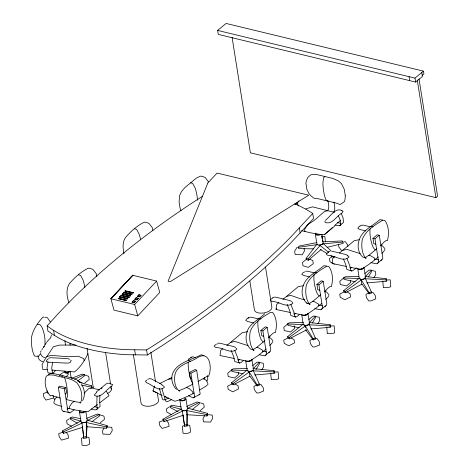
<?xml version="1.0" encoding="UTF-8"?>
<svg xmlns="http://www.w3.org/2000/svg" width="469" height="469" viewBox="0 0 469 469"><rect width="100%" height="100%" fill="white"/><g stroke="black" fill="none" stroke-linecap="round" stroke-linejoin="round"><path stroke-width="0.7" d="M86.22 438.034L86.407 422.194L81.94 422.739L83.758 438.333L86.22 438.034L87.082 426.298M183.567 410.627L182.289 410.803L184.639 426.321L187.102 425.987L187.424 414.309M97.036 396.205L96.807 404.149L97.253 408.78L96.38 409.754L94.785 409.83L91.303 408.986M99.874 395.291L99.68 401.786L100.126 406.424L96.38 409.754M188.257 362.097L188.169 364.008A45.001 21.539 63 0 0 190.543 378.975L192.911 384.152L184.147 388.625L178.906 390.671L179.545 391.134C174.562 387.916 174.157 380.394 174.884 375.018C176.848 364.307 190.678 362.566 198.17 357.284C210.347 350.296 212.246 369.197 208.471 376.367L207.591 376.027L197.918 381.596M257.997 320.972L257.85 322.309A45.001 29.928 50.6 0 0 260.219 337.275L261.122 339.55L263.144 342.094M314.113 274.283L313.89 276.282A45.001 29.928 50.6 0 0 316.264 291.255L317.161 293.53L319.184 296.074M370.082 228.925L369.93 230.261A45.001 29.928 50.6 0 0 372.304 245.228L373.201 247.503L375.223 250.047M290.27 312.46L276.036 309.505L276.663 304.422L278.914 302.628M47.979 361.916L47.047 367.931L47.914 372.445L48.536 373.007L53.196 373.265L55.459 370.305M52.645 362.174L51.707 368.188L52.575 372.708L53.196 373.265M53.876 402.678L54.726 399.248L57.071 396.827M324.571 291.648L327.854 288.242L330.27 286.471L331.36 286.641C333.119 280.204 332.943 272.425 329.033 266.808L328.148 266.328L326.553 266.333C318.785 271.023 309.534 276.575 306.245 285.515C305.202 291.612 305.6 298.454 309.124 303.695L310.015 304.176L309.171 303.578L312.717 301.385L320.802 294.743M51.408 334.966L50.693 337.698L46.677 342.223M269.552 338.096L269.915 335.74M325.592 292.07L325.967 290.833M381.631 246.049L382.012 244.812M162.081 395.549L152.976 390.894L154.618 385.928M325.029 221.098L324.964 222.294C331.97 225.437 336.584 215.711 341.878 213.143L343.074 211.437L341.373 210.487M87.891 353.62C84.819 360.514 80.463 367.227 74.483 371.929L51.995 370.07M85.821 411.36L87.275 420.552L86.73 421.801L84.672 422.692L82.321 422.692L81.043 421.813L79.472 411.917L80.023 410.662M321.834 234.465L323.176 242.948L322.625 244.197L320.573 245.088L318.24 245.211L316.938 244.208L315.373 234.307L315.924 233.058M203.898 379.456L204.736 377.697M206.929 381.057L207.767 379.298L207.515 375.722M82.655 400.661C85.335 395.701 84.83 389.065 81.524 384.533M327.573 210.903C329.771 207.826 328.417 204.003 327.931 200.626M333.588 212.357C335.786 209.28 334.438 205.457 333.946 202.08M204.701 415.475L202.989 418.665L203.499 421.871L210.61 422.059L212.662 418.237L212.152 415.03L207.673 414.696L206.993 415.968L186.644 414.707M206.993 415.968L206.876 414.637L207.562 413.365L187.512 408.136M276.036 309.505L276.616 308.496M272.894 341.379L271.739 343.39L269.751 345.413M328.933 295.353L327.784 297.369L325.797 299.386M384.973 249.332L383.824 251.343L381.836 253.36M104.065 428.15L102.465 430.876L102.975 434.083L110.027 434.37L112.267 430.554L111.757 427.347L107.249 426.966L106.498 428.238L87.011 426.743M106.381 426.907L107.131 425.635L87.269 420.13L85.915 422.434L106.381 426.907L106.498 428.238M313.655 248.851L298.689 248.652L298.384 247.315L299.134 246.043L316.886 242.602M261.831 369.783L263.748 366.512L263.244 363.305L260.125 362.596M317.871 323.762L319.788 320.491L319.283 317.284L316.165 316.575M373.91 277.736L375.833 274.465L375.323 271.258L372.204 270.549M255.974 369.59L259.533 363.61L259.351 362.22L257 362.127L252.732 365.562M312.372 322.965L315.573 317.583L315.391 316.194L313.04 316.1L308.778 319.541M368.411 276.945L371.612 271.557L371.43 270.173L369.08 270.074L364.818 273.515M307.488 224.739L304.592 229.499L304.938 231.463M298.958 200.779L297.768 202.485L294.972 204.777M40.492 351.932L41.225 350.794M41.952 349.651L42.679 348.508M43.406 347.365L44.133 346.222M45.223 344.51L46.314 342.798M79.349 382.364L91.625 385.835L90.822 387.107L81.659 385.061M91.209 388.015L91.748 387.165L91.625 385.835M321.247 249.356L308.385 260.213L306.38 259.726L306.11 258.437L316.757 244.361L317.964 244.654M43.447 347.429L44.661 345.905L44.971 343.806A45.001 35.855 32.5 0 0 42.603 328.833L41.612 326.659L39.806 324.442L37.473 324.314M40.187 354.201L38.569 356.229L34.923 356.188L34.348 355.754C31.699 350.138 31.259 343.713 31.47 337.574C32.824 329.813 37.731 322.836 42.896 317.132L43.711 317.015L44.285 317.449M325.386 220.313C330.053 217.024 335.411 206.952 342.106 210.64M335.376 225.167L339.755 225.765L340.623 224.792L340.177 220.154L338.342 215.746M308.385 260.213L308.115 258.923L320.386 245.24L319.178 244.947M294.837 203.857A164.027 81.02 -9 0 1 312.729 213.483L313.532 218.536L291.231 242.438A886.627 437.94 -9 0 1 147.383 354.986L127.035 354.711A145.824 72.027 -9 0 1 59.528 338.401L53.402 334.819L47.914 330.95L47.111 325.902L57.974 313.908A886.627 437.94 -9 0 1 196.622 200.046L202.596 196.241M312.729 213.483L290.434 237.384A886.627 437.94 -9 0 1 146.58 349.933L126.231 349.663A145.824 72.027 -9 0 1 58.725 333.348L52.598 329.771L47.111 325.902M253.266 368.745L259.351 362.22M309.306 322.725L315.391 316.194M365.345 276.698L371.43 270.173M156.623 281.078L159.741 292.457L137.769 315.872L114.008 310.132L110.848 298.595L132.821 275.18L110.965 298.771L134.65 304.492L156.623 281.078L132.938 275.35M110.965 298.771L132.897 275.197M119.548 296.965L119.876 296.619L127.767 298.524L127.486 299.029L119.548 296.965L127.445 298.87L127.767 298.524M120.926 295.499L121.248 295.153L129.145 297.065L128.858 297.563L120.926 295.499L128.817 297.41L129.145 297.065M122.298 294.04L122.62 293.694L130.517 295.599L130.235 296.097L122.298 294.04L130.189 295.945L130.517 295.599M123.669 292.574L123.998 292.228L131.889 294.133L131.607 294.638L123.669 292.574L131.566 294.479L131.889 294.133M125.041 291.108L125.37 290.762L133.26 292.674L132.979 293.172L125.041 291.108L132.938 293.019L133.26 292.674M118.217 298.583L118.546 298.237L126.437 300.142L126.155 300.641L118.217 298.583L126.114 300.488L126.437 300.142M119.595 297.117L119.876 296.619M120.967 295.652L121.248 295.153M122.339 294.192L122.62 293.694M123.71 292.726L123.998 292.228M125.082 291.267L125.37 290.762M118.258 298.735L118.546 298.237M133.448 300.611L132.141 302.306L133.448 300.611L135.488 301.315L134.111 302.781L132.797 302.464M136.198 297.686L134.884 299.374L136.198 297.686L138.232 298.39L136.86 299.855L135.541 299.539M137.569 296.22L138.941 294.755L140.917 295.236L139.604 296.93L137.569 296.22L139.545 296.695L140.917 295.236M137.634 296.449L138.941 294.755M134.111 302.781L135.424 301.086M136.86 299.855L138.167 298.161M193.744 397.706L194.336 397.079L194.436 395.748L190.877 373.295L189.365 372.492L195.204 369.513L196.722 370.311L200.181 394.101L193.081 397.9L188.561 395.666M84.15 393.163L88.6 388.684L92.164 388.139L99.534 389.88M186.005 399.148L184.809 400.35L182.482 400.954L180.377 400.602L179.738 399.5L181.304 409.402L181.949 410.498L184.047 410.85L186.381 410.252L187.577 409.05L186.005 399.148L185.366 398.052M265.39 355.514L266.228 354.728L266.433 353.327L262.88 330.874L267.189 327.333L270.742 349.786L270.537 351.187L264.481 355.865L259.398 354.793M321.429 309.487L322.267 308.708L322.473 307.301L318.92 284.847L323.229 281.306L326.787 303.76L326.582 305.167L320.52 309.839L314.758 308.608M377.469 263.467L378.313 262.681L378.518 261.274L374.96 238.821L379.269 235.286L382.827 257.733L382.622 259.14L376.56 263.818L370.797 262.581M301.596 230.654L310.953 232.917L320.696 234.506L324.425 234.647L332.286 227.641M334.385 225.777L340.676 220.172M208.002 384.375L205.838 386.263L199.683 390.009M200.081 410.762L204.232 407.186L203.722 403.979L200.462 402.859M324.425 234.647L334.473 226.293M421.778 72.531L422.405 76.488L415.616 82.063L218.261 34.378L217.634 30.421L226.117 23.45L423.478 71.136L423.917 73.914L422.217 75.31M217.634 30.421L414.989 78.106L423.478 71.136M59.37 375.47L62.166 373.172L63.591 372.55M61.638 376.994L63.075 375.816M66.211 376.771L68.58 373.969L66.961 373.084L65.209 372.849M74.137 409.8L70.157 412.884L62.447 410.991L61.89 409.742L58.332 387.288L59.768 386.11L65.783 387.558L66.633 392.905L65.197 394.089M58.332 387.288L64.347 388.742L65.783 387.558M324.964 176.555L323.528 177.733L322.901 183.08A45.001 25.203 -76.4 0 0 325.269 198.053L326.008 199.858L327.555 201.008M67.044 409.232L68.116 408.347M96.221 392.09L106.275 383.83L107.7 383.208L109.728 383.208M96.655 392.442L94.668 394.535L94.345 395.068L94.615 395.584C101.609 398.697 106.158 389.118 111.44 386.515L112.695 384.627L109.904 383.583M101.122 388.772L102.242 387.851M339.755 225.765L343.496 222.429L343.056 217.798L341.215 213.383M100.155 422.868L104.47 419.327L103.96 416.12L98.695 414.473M306.228 259.427L302.458 262.523L302.968 265.73L308.233 267.377L313.292 263.642L312.782 260.436L309.522 259.275M264.745 313.749C258.589 319.987 248.365 323.897 246.671 333.412C245.14 338.712 246.424 345.125 250.487 348.995L253.975 350.196L253.084 349.722C249.561 344.475 249.156 337.639 250.206 331.542C253.495 322.596 262.746 317.05 270.507 312.354L272.102 312.348L272.993 312.829C276.898 318.451 277.079 326.231 275.321 332.668L274.23 332.498L271.809 334.262L268.532 337.668M226.791 345.518L242.174 332.744L247.632 331.636M282.83 299.498L298.214 286.723L303.672 285.609M339.415 253.031L354.259 240.697L359.711 239.589M263.725 336.22L261.72 335.734L260.875 330.387L265.184 326.846L267.189 327.333M319.764 290.194L317.759 289.707L316.915 284.361L321.224 280.825L323.229 281.306M375.81 244.167L373.805 243.687L372.955 238.34L377.264 234.799L379.269 235.286M232.108 37.444L250.382 152.812L435.9 197.637L437.595 196.241L419.028 78.997M238.059 360.696L239.694 359.354M294.098 314.67L295.734 313.327M350.144 268.649L351.779 267.307M264.756 340.77L256.678 347.406L253.131 349.604L253.975 350.196M376.841 248.722L368.757 255.359L365.21 257.557L366.055 258.149L365.169 257.669C361.64 252.428 361.241 245.592 362.291 239.495C365.574 230.549 374.825 225.003 382.593 220.307L384.187 220.301L385.072 220.782C388.983 226.398 389.164 234.183 387.406 240.615L386.309 240.45L383.894 242.215L380.611 245.621M231.768 369.83L227.717 373.359L228.227 376.566L234.5 378.008L238.551 374.479L238.246 372.556M287.814 323.803L283.757 327.333L284.267 330.545L290.54 331.988L294.591 328.458L294.186 325.891M343.853 277.783L339.802 281.312L340.306 284.519L346.585 285.961L350.636 282.432L350.331 280.509M243.053 373.816L231.921 371.395L231.633 370.041L233.07 368.857L247.433 368.464M299.093 327.79L287.966 325.369L287.673 324.015L289.109 322.836L303.472 322.443M355.133 281.769L344.006 279.348L343.713 277.994L345.149 276.81L358.797 276.434M243.716 360.315L240.978 362.56L239.706 363.07L234.74 361.493L233.773 356.968L231.117 350.325M299.755 314.289L297.018 316.54L295.746 317.044L290.78 315.473L289.819 310.941L287.157 304.299M356.346 267.817L353.063 270.513L351.791 271.023L346.82 269.446L345.858 264.915L343.466 258.941M266.275 348.942L259.093 354.845L251.624 359.916L248.464 361.441L237.789 359.225M321.804 303.343L315.133 308.819L307.664 313.89L304.504 315.414L293.829 313.198M378.36 256.895L371.172 262.798L363.704 267.863L360.55 269.394L349.874 267.178M192.12 409.666L199.366 403.803L199.214 402.42L197.168 401.968L186.65 406.459M343.666 290.651L359.066 278.187L361.716 279.682L345.125 291.478L343.666 290.651L343.959 291.947L345.419 292.773L362.009 284.155M287.626 336.678L303.021 324.214L305.671 325.709L289.086 337.504L287.626 336.678L287.913 337.973L289.379 338.8L306.603 329.848M231.58 382.698L246.981 370.234L249.631 371.729L233.046 383.525L231.58 382.698L231.874 383.994L233.339 384.82L249.924 376.202M334.954 256.602L332.703 258.396L332.081 263.478L346.315 266.439M222.875 348.655L220.618 350.449L219.996 355.531L234.23 358.486M84.76 383.021L89.227 379.521L88.717 376.308L83.494 374.59M92.018 421.695L99.557 415.892L99.405 414.508L97.4 414.027L86.542 418.424M97.417 404.53L88.108 411.594L84.385 411.46L74.641 409.871L67.12 408.053M99.745 402.765L109.054 395.695L106.316 391.293M77.555 381.121L84.279 376.032L84.127 374.649L82.157 374.133L71.722 378.29M74.718 401.095L71.886 403.129L69.312 406.904L69.629 408.657M169.157 406.992L166.378 408.933L166.882 412.14L171.425 414.537M69.178 371.471L68.075 372.228L66.428 372.474L65.191 372.064L65.097 371.249M70.121 371.524L68.515 372.626L66.1 372.984L64.294 372.392L64.147 371.196M69.377 418.682L66.598 420.582L67.108 423.788L71.493 426.262M332.251 256.602L329.473 258.501L329.983 261.714L334.368 264.188M146.938 380.001L145.396 381.291L146.779 382.839C152.103 384.48 158.387 392.26 164.15 387.5L164.373 386.919L164.015 386.479L161.817 384.879M308.098 224.34L314.253 220.377L324.401 211.56L327.438 210.733M360.034 226.146L358.662 227.014L357.824 228.391L360.116 229.564L365.732 230.918M328.423 252.111L326.172 253.958L326.969 254.919L328.505 255.523C334.778 255.247 343.519 262.787 348.942 257.065L348.86 256.508L347.236 255.705M303.537 272.46L302.622 273.04L301.784 274.418L304.076 275.59L309.692 276.945M272.378 298.132L270.126 299.984L270.93 300.94L272.466 301.549C278.738 301.274 287.479 308.807 292.902 303.091L292.199 302.194M216.338 344.158L214.087 346.005L214.89 346.966L216.42 347.576C222.693 347.295 231.434 354.834 236.857 349.118L236.153 348.221M48.16 374.778L50.693 373.342L55.055 373.875L71.095 377.75L76.758 379.638L79.777 382.487M164.039 421.613L162.895 419.239L181.28 408.98L182.799 410.914L163.734 420.306L164.039 421.613L183.092 415.317M82.732 427.259L63.538 433.321L62.758 432.23L62.453 430.923L81.031 420.892M368.593 292.996L365.937 294.409L366.447 297.622L368.781 300.875L370.809 300.951L375.804 298.864L375.294 295.658L372.961 292.404L370.932 292.328M312.547 339.023L309.898 340.435L310.408 343.642L312.741 346.902L314.769 346.972L319.764 344.891L319.254 341.684L316.921 338.425L314.892 338.354M256.508 385.043L253.858 386.462L254.368 389.669L256.695 392.922L258.73 392.999L263.719 390.917L263.215 387.705L260.881 384.451L258.847 384.375M187.723 408.405L199.214 402.42M171.883 377.486L159.653 383.589M190.877 373.295L196.722 370.311M168.647 397.964L165.41 399.617L163.716 399.969L162.485 399.266L159.419 388.49M171.683 399.559L168.441 401.218L166.741 401.57L165.516 400.866L161.998 388.713M194.184 392.999L188.098 396.106L178.578 400.18L174.902 401.271L164.584 396.387M178.109 411.653L170.358 407.625L170.083 406.26L172.029 405.263L181.134 406.875M87.463 420.4L99.405 414.508M334.409 256.772L333.412 257.258L330.909 255.775M77.367 423.155L70.538 419.333L70.268 417.967L72.255 416.994L80.861 418.729M343.959 291.947L339.755 294.092L340.26 297.299L344.832 299.773L350.607 296.859L350.103 293.653L346.966 291.882M287.913 337.973L283.71 340.119L284.22 343.326L288.793 345.8L294.567 342.886L294.057 339.673L290.927 337.909M231.874 383.994L227.67 386.139L228.18 389.352L232.747 391.826L238.528 388.907L238.018 385.7L234.881 383.929M74.571 379.286L84.127 374.649M63.538 433.321L63.227 432.008L82.444 422.862M48.342 358.885L47.428 359.301L46.161 361.288L46.537 361.716L49.304 362.32L67.788 363.141L70.016 362.607L71.282 360.62L70.766 360.139M359.981 225.941L361.611 225.202L363.416 225.173L370.434 226.867M328.37 251.9L329.994 251.167M272.331 297.926L273.955 297.188L275.76 297.158L289.795 300.553L291.777 301.526M247.902 317.988L249.526 317.249L251.331 317.22L259.052 319.084M319.776 234.307L317.232 234.711L316.364 234.107M321.06 234.301L319.008 235.186L316.651 235.192L315.373 234.307M362.631 268.456L361.23 269.059L359.617 269.059M306.591 314.476L305.184 315.086L303.578 315.086M84.344 411.706L82.943 412.315L81.336 412.315L80.463 411.712M85.159 411.905L83.107 412.79L80.75 412.796L79.472 411.917M250.546 360.503L249.145 361.107L247.538 361.112M184.575 425.342L182.289 426.321L183.039 433.221L185.689 433.526L188.157 433.192L190.437 432.219L190.197 428.525L189.687 425.319L187.037 425.008M83.74 437.354L81.506 438.292L82.057 445.216L84.754 445.55L87.222 445.251L89.462 444.313L89.415 440.59L88.905 437.384L86.208 437.049M52.979 398.158L45.898 400.08L43.752 396.774L43.242 393.567L47.258 392.195L47.973 393.298L46.953 390.882L47.258 392.195M191.493 357.454L188.444 359.008L188.597 360.116M380.875 260.277L381.784 259.926M324.829 306.304L325.738 305.946M268.79 352.325L269.698 351.973M305.806 208.857L312.518 206.864L334.485 212.375M163.2 420.546L159.12 422.041L159.63 425.248L162.145 428.449L169.104 426.356L168.6 423.149L166.501 420.482M303.994 272.172L304.815 271.926M248.775 317.953L246.577 319.061L245.738 320.444L248.037 321.611L253.647 322.971M198.92 394.921L199.583 394.722M361.13 279.659L365.369 278.445L371.372 291.894L371.548 293.189L369.209 293.858L361.705 283.786L361.13 279.659L369.027 292.568L369.209 293.858M369.027 292.568L371.372 291.894M315.326 337.92L309.329 324.472L305.084 325.685L312.987 338.589L315.326 337.92L315.508 339.21L313.169 339.884L305.665 329.813M249.526 375.147L249.045 371.706L253.283 370.492L259.287 383.947L259.468 385.237L257.123 385.905L249.619 375.833M62.758 432.23L58.707 433.667L59.217 436.874L61.55 440.127L68.574 438.116L68.064 434.91L66.117 432.195M249.045 371.706L256.948 384.615L259.287 383.947M46.765 356.592L51.08 355.367L67.724 356.71L78.259 356.252L83.828 358.65L84.092 360.638M297.575 247.304L296.9 247.48L294.655 251.296L295.165 254.503L302.218 254.79L304.457 250.974L304.053 248.406M190.725 357.302L192.829 356.774L195.421 357.7M147.882 379.169L149.986 378.641L151.335 378.905L161.934 384.504M327.063 247.356L343.179 243.388L343.062 242.022L342.288 240.937L323.194 241.834M342.646 250.376L346.814 249.356L360.204 253.6M286.606 296.396L290.774 295.376L300.148 298.659L304.827 299.785M230.56 342.423L234.734 341.403L248.119 345.653M48.741 358.076L51.057 357.712L67.372 358.615L69.635 359.225M298.384 247.315L316.95 244.63M184.845 410.457L186.756 410.199L187.313 413.623M184.428 425.031L186.897 424.697L186.756 410.199M366.811 282.924L386.298 281.253L386.286 280.016L390.208 279.835L390.765 286.764L389.241 287.251L383.366 287.667L382.815 281.359M310.771 328.945L330.258 327.28L330.24 326.043L334.168 325.861L334.725 332.785L333.201 333.271L327.321 333.694L326.776 327.385M254.731 374.971L274.218 373.306L274.201 372.064L278.123 371.888L278.68 378.811L277.161 379.298L271.281 379.714L270.73 373.412M83.546 437.049L86.009 436.75M168.635 379.145L171.707 378.829M323.188 243.868L343.062 242.022M344.258 241.769L345.377 241.723L347.711 244.982L347.91 246.26M342.311 250.147L341.192 250.2L338.858 246.94L338.454 244.372M305.565 271.229L307.371 271.199L315.092 273.064M217.915 343.214L219.721 343.185L233.755 346.573L235.737 347.547M217.159 343.912L217.464 343.912M75.972 345.09L59.692 345.078L53.419 346.702L44.748 359.764L42.104 364.472L42.398 368.581M63.327 411.424L64.142 411.43M343.713 277.994L359.066 278.498M287.673 324.015L303.027 324.519M231.633 370.041L246.987 370.545M386.298 281.253L386.186 279.911L365.011 278.738L364.993 277.619M330.258 327.28L330.147 325.932L308.971 324.765L308.954 323.639M252.926 370.786L274.107 371.958L274.218 373.306M91.748 387.165L93.595 387.271M42.562 369.291L47.639 369.713M364.982 276.493L386.175 278.668L386.286 280.016M309.646 322.59L330.129 324.695L330.24 326.043M252.897 368.54L274.089 370.721L274.201 372.064M322.168 236.3L324.865 236.634L325.398 241.699M382.675 220.031L379.913 219.662C372.908 225.73 362.531 230.156 359.371 239.43C357.02 245.205 357.988 252.551 362.572 256.948L366.055 258.149M326.629 266.058L323.874 265.683C316.868 271.75 306.491 276.182 303.332 285.451C300.981 291.226 301.948 298.577 306.533 302.974L310.015 304.176M45.317 317.185L47.357 317.706L50.318 321.851M368.329 255.294L370.387 255.658L374.532 258.079L374.766 259.844M312.284 301.321L314.341 301.678L318.486 304.105L318.727 305.87M256.244 347.341L258.302 347.705L262.447 350.126L262.681 351.897M45.358 357.753C42.855 357.507 40.598 355.408 40.598 352.805M42.931 361.558C40.1 361.312 37.942 358.738 38.059 355.901M186.269 410.445L206.876 414.637M190.649 182.822L192.653 183.309L195.151 188.028A45.001 29.928 50.6 0 1 197.496 200.251M371.079 226.421L373.084 226.908M337.545 222.634L341.033 223.479M372.955 238.34L374.96 238.821M375.112 259.04L378.53 259.867M331.8 251.138L345.835 254.526L347.816 255.499M306.11 258.437L308.115 258.923M134.603 228.849L136.608 229.335L139.111 234.049A45.001 29.928 50.6 0 1 140.659 239.905M315.039 272.448L317.044 272.935M316.915 284.361L318.92 284.847M319.072 305.067L322.49 305.888M78.563 274.875L80.568 275.356L83.072 280.075A45.001 29.928 50.6 0 1 84.883 287.368M258.994 318.474L260.999 318.955M125.411 290.921L133.307 292.826M139.006 294.989L140.981 295.464M124.039 292.38L131.93 294.292M122.661 293.846L130.558 295.751M136.256 297.915L138.232 298.39M121.289 295.306L129.186 297.217M134.82 299.146L136.796 299.621M260.875 330.387L262.88 330.874M119.917 296.771L127.814 298.677M133.513 300.84L135.488 301.315M118.587 298.39L126.478 300.295M132.076 302.071L134.052 302.552M263.027 351.088L266.445 351.914M60.255 398.075L51.08 395.344L50.236 395.9C46.015 390.683 43.728 382.862 46.185 376.414C47.955 374.115 51.162 375.159 53.618 375.053C61.263 377.598 70.373 377.393 76.805 382.786C81.266 387.963 83.042 395.766 80.856 402.273L80.023 403.1L80.621 402.478L75.521 401.763L66.498 399.582L67.366 396.457L67.43 393.989A45.001 25.203 -76.4 0 0 65.062 379.016L64.317 377.211M94.187 406.629L97.663 407.467M204.056 355.543L201.189 354.799C191.487 359.922 176.989 362.484 172.557 373.664C170.698 379.016 172.451 385.489 176.491 389.428M170.083 406.26L181.11 409.296M70.268 417.967L80.85 421.209M61.849 406.523L56.309 404.677L54.023 403.358M306.533 302.974L309.1 303.859M202.901 176.59L205.053 177.376L208.459 181.814M78.856 381.473L82.116 382.675M164.637 396.528L166.554 397.266M186.211 387.347L189.529 388.824L192.718 391.861L192.964 393.62M152.976 390.894L157.49 393.034M69.348 412.878L68.462 412.444L67.905 411.196L64.347 388.742M188.866 360.462L190.385 361.259M191.727 378.635L190.209 377.838L189.365 372.492M202.456 176.655L201.57 176.174L200.157 176.221L196.394 178.103L184.897 187.547L181.474 191.563L179.674 195.368L179.082 201.893L180.096 208.306L181.028 210.769M320.263 249.473L327.151 253.553M351.791 271.023L350.83 270.414L349.868 265.888L346.943 258.583M295.746 317.044L294.79 316.44L293.829 311.908L290.903 304.604M239.706 363.07L238.75 362.467L237.783 357.935L234.863 350.63M203.552 378.383L206.466 380.547L207.925 383.683M328.763 252.41L319.776 245.31L323.37 243.552L331.114 251.009M382.487 245.862L384.908 248.634M326.442 291.888L328.869 294.655M270.402 337.909L272.823 340.682M55.002 399.758L53.742 398.269L52.997 395.414M162.895 419.239L163.734 420.306M62.453 430.923L63.227 432.008M184.575 398.457L185.015 399.207L184.2 400.028L182.605 400.438L181.169 400.198L180.729 399.447M297.106 202.725L298.413 205.873M68.949 302.816C66.827 296.818 65.742 289.262 69.394 283.616C74.594 277.496 80.885 271.891 88.072 268.274C89.808 267.957 91.367 268.93 92.973 269.429L96.38 273.861L96.831 276.716M134.65 304.492L137.769 315.872M345.125 291.478L345.419 292.773M289.086 337.504L289.379 338.8M233.046 383.525L233.339 384.82M86.636 423.56L86.97 425.618M186.897 424.697L187.102 425.987M417.281 80.105L435.9 197.637M414.989 78.106L415.616 82.063M409.068 76.676L409.695 80.633M299.374 228.069L300.178 233.122M265.483 266.967L271.885 307.377A8.823 4.356 -9 0 1 263.619 312.987A8.823 4.356 -9 0 1 254.427 309.921L249.854 281.054M152.871 230.689L152.419 227.84L149.013 223.402C147.413 222.904 145.853 221.937 144.118 222.247C136.925 225.87 130.634 231.475 125.434 237.59C122.216 242.239 122.942 248.394 123.945 253.618M150.854 352.137L155.538 381.725M157.367 393.268L158.51 400.485A8.823 4.356 -9 0 1 150.244 406.095A8.823 4.356 -9 0 1 141.052 403.029L133.395 354.681M146.58 349.933L147.383 354.986M134.65 349.938L135.447 354.992M105.566 352.278L110.584 384.047M110.924 386.21L111.382 389.1M87.064 348.344L93.237 387.312M70.092 371.038L71.212 378.108M64.927 340.652L65.449 344.908M53.613 330.358L54.41 335.411M182.957 414.913L184.639 426.321M312.987 338.589L313.169 339.884M305.184 326.371L305.378 327.749M256.948 384.615L257.123 385.905M82.614 426.849L82.761 428.285M82.902 429.721L83.758 438.333M107.131 425.635L107.249 426.966M207.562 413.365L207.673 414.696M322.303 238.692L321.969 235.901L322.109 238.621M322.42 240.105L322.537 241.517M69.998 343.478L70.11 345.172M386.175 278.668L386.186 279.911M330.129 324.695L330.147 325.932M274.089 370.721L274.107 371.958M110.965 388.015A8.823 4.356 -9 0 1 107.419 393.491M345.301 195.796L344.979 199.829L344.316 201.723L340.107 204.554L336.578 203.188L318.533 198.827L314.042 198.252L310.718 195.655L308.977 193.603L306.896 189.412L305.876 182.998L306.773 179.703L307.84 177.475L310.472 175.037L312.102 174.474L316.944 174.615L332.984 178.49L338.167 180.77L341.438 183.549L344.287 189.376L345.301 195.796M207.849 182.969L168.101 281.207L170.171 281.705L308.725 195.198L217.135 173.067L207.849 182.969M251.912 359.447L251.361 360.696L249.309 361.587L246.952 361.587L245.674 360.708L247.245 370.61L248.523 371.489L250.874 371.483L252.932 370.598L253.477 369.349L251.912 359.447M307.951 313.421L307.406 314.676L305.348 315.561L302.992 315.567L301.719 314.681L303.285 324.583L304.563 325.463L306.919 325.463L308.971 324.571L309.522 323.323L307.951 313.421M363.997 267.4L363.446 268.649L361.394 269.534L359.037 269.54L357.759 268.661L359.324 278.557L360.602 279.442L362.959 279.436L365.011 278.551L365.562 277.296L363.997 267.4"/></g></svg>
